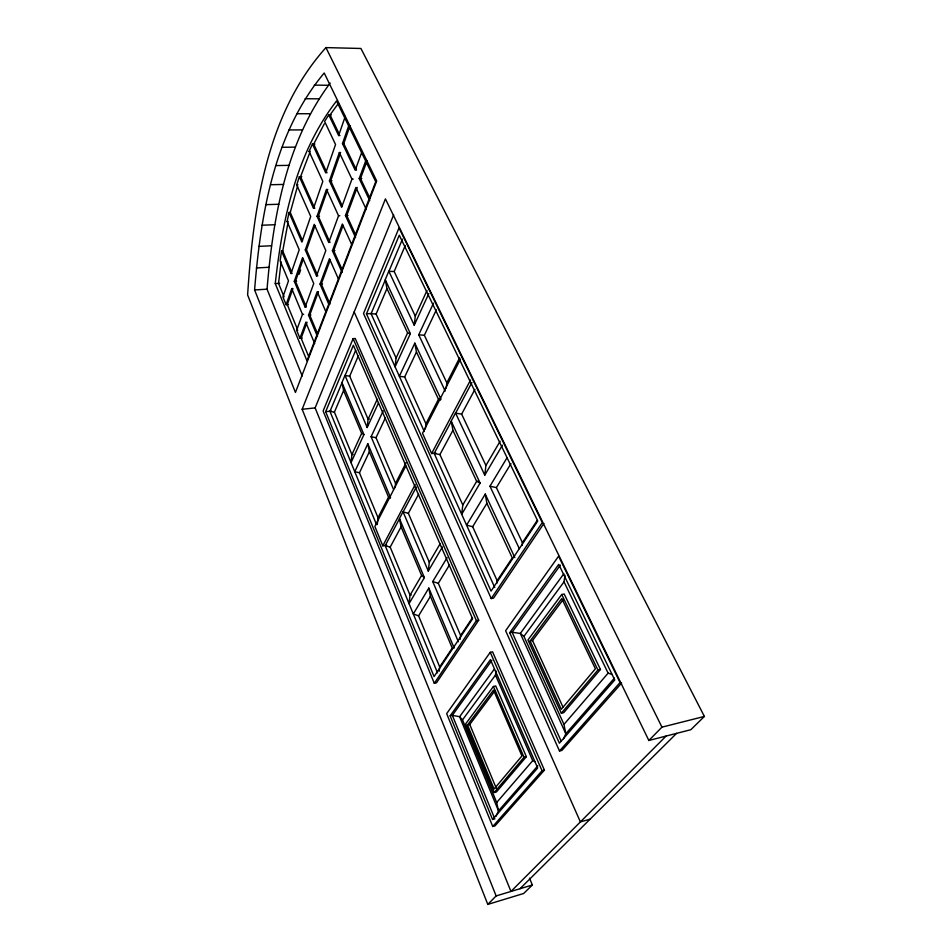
<?xml version="1.0" encoding="UTF-8"?>
<svg xmlns="http://www.w3.org/2000/svg" width="952" height="952" viewBox="0 0 952 952"><rect width="100%" height="100%" fill="white"/><g stroke="black" fill="none" stroke-linecap="round" stroke-linejoin="round"><path stroke-width="1.43" d="M254.589 289.943C260.765 214.26 273.938 133.018 324.204 73.007L376.706 180.963L295.441 392.438L254.589 289.943L267.048 289.182L302.212 376.004M267.048 289.182C272.974 217.508 286.147 142.026 330.154 83.086M376.516 524.564L329.963 411.383L342.018 382.752L343.589 390.558L361.653 433.374L351.942 454.592L351.038 462.612L363.926 434.588L341.947 382.585L344.981 375.374L367.175 427.519L368.115 419.225L377.242 399.269M275.259 283.589C282.339 219.662 296.286 152.903 336.532 100.983L375.731 181.713L306.972 360.868L275.259 283.589L279.698 283.315M424.283 431.482L371.09 313.696L385.31 279.888L386.952 288.539L407.599 332.914L396.091 358.071L395.08 366.841L410.372 333.605L385.227 279.709L388.821 271.177L414.227 325.215L428.805 293.537M377.242 524.552L378.027 517.698L388.535 497.099L369.388 451.724L367.817 443.775L354.775 471.692L359.451 472.775L378.027 517.698M395.056 487.614L395.556 483.354L406.123 462.648M414.227 325.215L415.286 316.112L426.996 290.491M425.342 428.959L425.937 423.807L438.467 399.269L416.464 351.99L414.822 343.16L399.352 376.29L404.671 376.968L425.937 423.807M446.214 388.202L446.845 382.847L459.637 357.797M437.527 672.874L385.191 545.639L399.495 518.721L401.078 526.837L421.593 575.46L410.05 595.19L409.051 603.651L424.39 577.614L399.412 518.519L403.017 511.736L428.269 571.045L429.304 562.275L440.217 543.628M439.169 671.267L439.693 666.924L452.236 648.086L430.411 596.345L428.817 588.086L413.299 613.957L418.582 615.837L439.693 666.924M478.047 481.141L476.654 481.343L462.803 505L461.684 514.318L480.094 483.069L451.188 421.105L455.508 412.966L484.758 475.155L502.394 445.227M460.161 639.339L460.625 635.484L472.501 617.646M484.758 475.155L485.937 465.48L500.109 441.24M496.801 583.362L497.134 580.625L512.271 557.896L486.877 503.31L485.234 494.088L466.587 525.159L472.668 526.718L497.134 580.625M522.065 545.484L522.422 542.64L537.142 520.53M291.645 272.129L282.732 250.971L281.554 251.03L280.126 260.812L288.492 280.84L282.934 296.941L286.112 304.688L288.444 304.533M281.126 261.848L278.543 283.387L284.089 296.869M282.732 250.971L287.968 222.839M496.052 816.209L498.491 810.854L496.694 802.5L462.517 719.879L495.468 675.075L496.063 671.017M563.524 738.812L565.821 733.766L563.965 724.401L523.933 636.352L564.012 581.839L565 575.27M292.193 273.462L291.014 273.522L299.225 249.745L287.087 221.495L289.075 212.463L290.265 212.427L302.498 240.666M290.181 212.772L297.548 186.092M289.075 212.463L301.879 242.058L310.721 216.437L296.726 184.855L299.368 176.691L301.808 176.644M339.935 135.541L338.65 135.541L345.255 116.382M286.112 304.688L291.74 288.623L292.918 288.551L287.278 304.604L297.274 328.845M305.128 307.103L294.287 281.316L302.593 257.587L313.743 283.541L305.128 307.103L306.318 307.02L295.477 281.245L303.307 258.92M316.528 275.925L305.283 249.924L314.219 224.351L325.822 250.531L316.528 275.925L317.754 275.866L306.485 249.864L314.981 225.648M317.052 216.282L326.465 189.365L338.543 215.759L328.749 242.51L317.052 216.282L319.515 216.199M339.352 152.546L351.942 179.131L341.637 207.31L329.44 180.868L339.352 152.546L340.637 152.534M361.677 152.522L355.203 170.206L342.482 143.585L348.706 125.819M327.714 189.341L318.277 216.247L329.999 242.462M340.161 153.879L330.701 180.844L342.303 205.941M356.512 170.182L343.779 143.573L350.003 125.807M299.118 274.212L300.582 270.023M302.296 338.103L299.94 338.293L296.643 330.284L302.474 314.35L291.74 288.623M299.94 338.293L305.83 322.395L307.032 322.312L301.118 338.198L308.71 356.631M317.444 336.401L308.519 315.172L317.23 291.669L325.846 311.72M328.749 304.164L320.05 284.065L329.452 258.73L338.424 278.972M342.077 272.367L332.415 250.721L342.327 224.017L351.74 244.593M355.56 237.488L345.457 215.592L355.881 187.461L366.33 209.5M369.745 200.634L359.19 178.548L366.246 159.531M318.456 291.586L309.721 315.076L317.528 333.652M330.201 259.991L321.276 283.993L329.975 304.081M343.101 225.303L333.664 250.662L342.125 269.594M357.19 187.425L346.73 215.545L355.655 234.858M367.055 160.876L360.499 178.524L369.816 197.992M487.793 904.4L496.123 895.927L302.153 409.277L385.429 198.897L648.859 740.477L690.843 729.708L704.385 716.439L360.927 48.481L325.929 47.6C266.12 114.395 253.22 208.75 247.615 294.941L487.793 904.4L523.671 893.488L532.346 885.003L529.502 878.137M666.091 736.063L510.962 891.453L315.136 407.908L393.652 214.855M299.368 176.691L313.505 208.357L322.811 181.404L309.067 151.368L312.458 144.085L314.957 144.061M309.745 152.725L300.594 176.667L314.743 208.321M353.097 338.662L323.121 410.943L434.29 683.31L436.468 682.846L478.701 620.192L355.215 338.495L353.097 338.662L476.393 620.633L434.29 683.31M325.655 411.669L353.359 345.267L472.608 618.764L434.076 676.586L325.655 411.669L331.391 411.05M366.472 313.839L399.281 235.203L537.749 521.03L491.042 591.109L366.472 313.839L371.375 313.494M355.643 350.372L345.052 375.54L349.705 376.171L368.115 419.225L369.376 419.094M402.434 239.19L388.904 271.356L394.188 271.51L415.286 316.112M353.168 454.437L351.942 454.592L334.402 412.156L343.589 390.558M349.705 376.171L358.321 355.893M396.091 358.071L376.111 314.053L386.952 288.539M394.188 271.51L405.219 245.568M367.175 427.519L378.527 402.839M393.497 489.364L371.101 436.742L383.192 410.859M445.203 391.07L418.737 334.795L433.493 303.212M359.451 472.775L369.388 451.724M395.556 483.354L376.016 437.694L385.37 417.88M404.671 376.968L416.464 351.99M446.845 382.847L424.354 335.282L436.373 309.817M405.814 465.956L374.862 526.456L382.799 545.805L386.667 545.187M460.482 359.118L422.51 433.315L431.625 453.557L435.766 453.033M382.799 545.805L415.191 484.592M431.625 453.557L470.574 379.979M416.31 487.079L403.101 511.926L408.348 513.295L429.304 562.275M494.742 587.491L434.195 453.438L451.284 421.308L452.926 430.34L476.654 481.343L480.094 483.069M471.93 382.454L455.603 413.18L461.637 414.12L485.937 465.48M411.335 594.964L410.05 595.19L390.177 547.114L401.078 526.837M408.348 513.295L418.63 494.159M462.803 505L439.907 454.568L452.926 430.34M461.637 414.12L474.941 389.356M324.311 123.808L313.708 144.073L327.012 172.859M428.269 571.045L442.454 546.96M458.364 641.755L432.743 581.553L447.107 557.622M519.304 548.626L489.959 486.21L507.083 457.674M418.582 615.837L430.411 596.345M460.625 635.484L438.313 583.314L449.487 564.893M472.668 526.718L486.877 503.31M522.422 542.64L496.397 487.614L510.95 463.624M331.32 114.883L328.773 114.883L324.596 121.404L335.544 144.525L325.751 172.883L312.458 144.085M491.232 598.57L542.283 522.577L399.031 227.897L363.533 313.494L491.232 598.57L493.564 598.13L543.937 523.41M490.256 652.31L446.666 713.631L492.743 826.503L495.004 825.884L544.425 770.132L492.565 651.834L490.256 652.31L542.045 770.751L492.743 826.503M450.141 715.844L490.435 659.641L537.678 767.99L492.565 819.505L450.141 715.844L452.343 715.345L459.614 716.713L462.517 719.879M509.736 632.711L558.741 564.357L614.742 679.966L559.383 743.203L509.736 632.711L512.105 632.235L520.304 633.449L523.933 636.352M491.887 660.343L452.343 715.345L494.826 818.887L492.565 819.505M560.371 565.119L512.105 632.235L561.204 741.251M494.255 669.185L459.614 716.713L498.491 810.854L537.82 765.813M563.846 573.723L520.304 633.449L565.821 733.766L614.445 678.086M493.422 686.475L465.695 723.817L494.171 792.54L496.432 791.945L526.373 756.685L495.73 685.976L493.422 686.475L524.028 757.268L494.171 792.54M561.716 594.5L527.955 639.97L561.335 713.215L563.774 712.643L600.438 669.458L564.203 594.024L561.716 594.5L597.915 670.018L561.335 713.215M467.515 724.972L493.517 690.105L521.946 755.959L494.076 789.018L467.515 724.972L469.752 724.46L494.945 690.759M530.121 641.017L561.775 598.558L595.393 668.792L561.275 709.288L530.121 641.017L532.525 640.529L563.382 599.26M338.555 103.185L330.047 114.883L339.317 134.244M496.694 802.5L532.727 760.672L495.468 675.075M563.965 724.401L608.114 673.147L564.012 581.839M559.502 750.997L620.049 682.548L558.61 556.158L505.619 630.7L559.502 750.997L561.942 750.39L621.644 683.06M648.859 740.477L661.949 727.149L704.385 716.439M520.006 888.716L676.574 733.373M496.123 895.927L532.346 885.003M590.121 819.16L580.387 821.897L354.168 311.935M542.045 770.751L544.425 770.132M524.028 757.268L526.373 756.685M597.915 670.018L600.438 669.458M476.393 620.633L478.701 620.192M439.836 399.126L438.467 399.269L440.514 400.03M302.153 409.277L315.136 407.908M296.643 330.284L297.821 330.201M308.519 315.172L310.911 314.993M302.474 314.35L303.664 314.267M320.05 284.065L322.502 283.922M294.287 281.316L296.655 281.185M256.362 267.952L268.904 267.286M305.283 249.924L306.485 249.864M332.415 250.721L334.914 250.602M258.825 246.354L271.487 245.771M262.014 225.219L274.783 224.731M287.087 221.495L288.277 221.447M338.531 215.806L339.805 215.711M345.457 215.592L348.004 215.497M265.929 204.656L278.817 204.252M329.44 180.868L331.962 180.809M270.57 184.736L283.601 184.426M296.715 184.843L297.94 184.819M359.19 178.548L361.808 178.488M351.942 179.131L353.24 179.095M275.961 165.577L289.134 165.35M309.067 151.368L310.304 151.356M342.482 143.585L343.779 143.573M282.101 147.274L295.429 147.132M289.003 129.948L302.498 129.888M296.667 113.728L310.34 113.74M305.092 98.734L318.944 98.829M314.279 85.121L328.309 85.275M371.09 313.696L376.111 314.053M418.737 334.795L424.354 335.282M329.963 411.383L334.402 412.156M371.101 436.742L376.016 437.694M434.195 453.438L439.907 454.568M489.959 486.21L496.397 487.614M407.599 332.914L410.372 333.605M385.191 545.639L390.177 547.114M432.743 581.553L438.313 583.314M608.114 673.147L612.255 674.504M532.727 760.672L535.06 761.659M361.653 433.374L363.926 434.588M388.535 497.099L390.213 498.182M421.593 575.46L424.39 577.614M325.929 47.6L661.949 727.149M328.773 114.883L338.65 135.541M414.822 343.16L441.002 399.281M485.234 494.088L514.842 557.574M532.525 640.529L563.108 707.372M367.817 443.775L390.558 497.575M428.817 588.086L454.163 648.05M281.554 251.03L291.014 273.522M305.83 322.395L314.684 343.577M469.752 724.46L496.349 788.423"/></g></svg>
